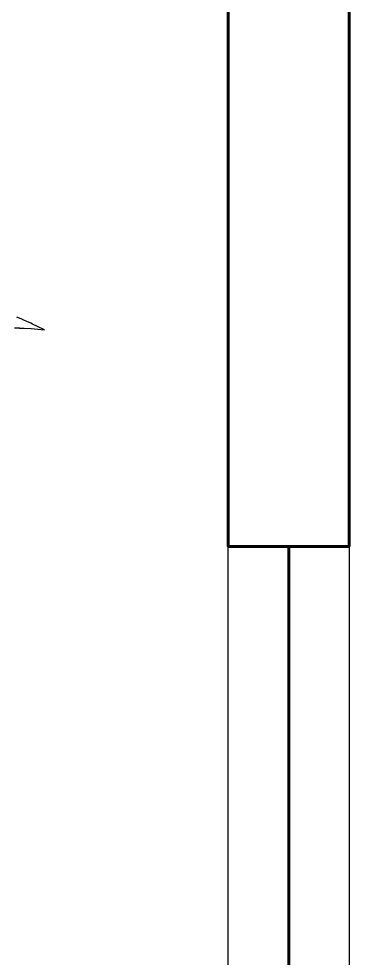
# Model space of a CAD drawing. Header units: metres. Extents: x 244.4 to 340.3, y -4.1 to 64.3.
# Drawn here: x 305.246 to 305.655, y 48.725 to 49.89 of the extents above; entities that cross this region are included whole.
import ezdxf

# ---------------------------------------------------------------- set-up
doc = ezdxf.new("R2010")
doc.units = ezdxf.units.M
doc.layers.add('A-WALL', color=6, linetype='Continuous', lineweight=60)
doc.layers.add('Edges', color=7, linetype='Continuous')

msp = doc.modelspace()

# ---------------------------------------------------------------- linework, layer by layer
at = {"layer": 'A-WALL'}
for p, q in [((305.5054, 49.2352), (305.5054, 50.1423)), ((305.6554, 50.1423), (305.6554, 49.2352)), ((305.5054, 49.2352), (305.6554, 49.2352)), ((305.5804, 49.2352), (305.5804, 43.858))]:
    msp.add_line(p, q, dxfattribs=at)
at = {"layer": 'Edges'}
for p, q in [((305.2487, 49.5177), (305.2434, 49.5199)), ((305.2519, 49.5161), (305.2487, 49.5177)), ((305.2556, 49.5146), (305.2519, 49.5161)), ((305.2605, 49.5122), (305.2556, 49.5146)), ((305.2465, 49.5063), (305.2404, 49.506)), ((305.2465, 49.5063), (305.2525, 49.5062)), ((305.2525, 49.5062), (305.2609, 49.5057)), ((305.2627, 49.5113), (305.2605, 49.5122)), ((305.2609, 49.5057), (305.2693, 49.505)), ((305.2691, 49.5081), (305.2627, 49.5113)), ((305.2778, 49.5041), (305.2691, 49.5081)), ((305.2693, 49.505), (305.2778, 49.5041)), ((305.5054, 47.9252), (305.5054, 49.2352)), ((305.6554, 49.2352), (305.6554, 47.9252))]:
    msp.add_line(p, q, dxfattribs=at)

doc.saveas('drawing.dxf')
